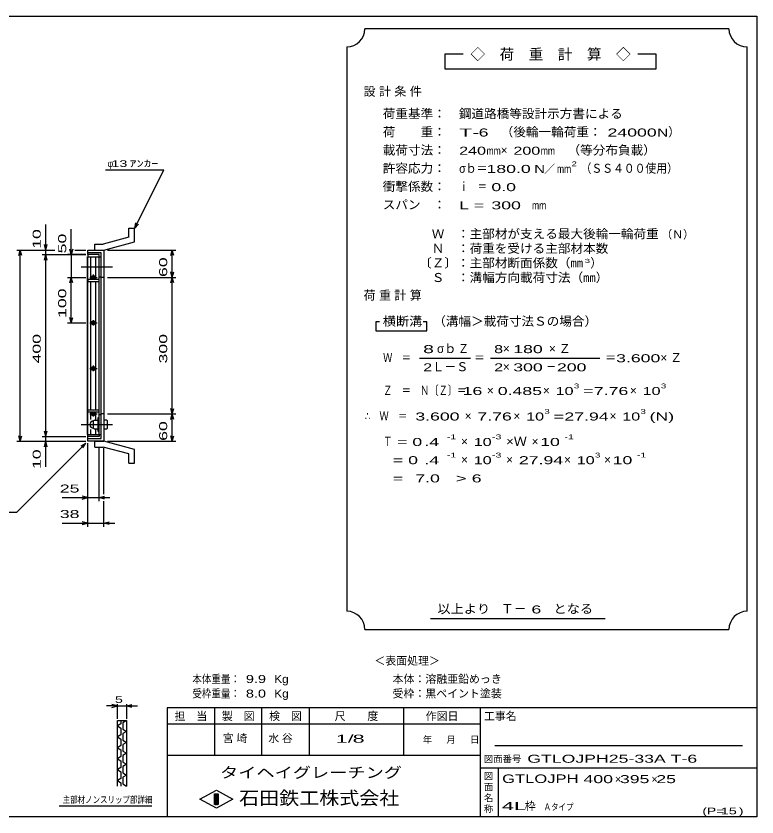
# Model space of a CAD drawing. Units: millimetres, scale not verified. Extents: x -1456 to 1385, y -1026 to 843.
# Drawn here: x -243 to 1385, y -917 to 843 of the extents above; entities that cross this region are included whole.
import ezdxf
from ezdxf.enums import TextEntityAlignment as Align

# ---------------------------------------------------------------- set-up
doc = ezdxf.new("R2010")
doc.units = ezdxf.units.MM
doc.header["$LTSCALE"] = 8
doc.linetypes.add('CHAIN', pattern=[18.5, 12, -1.5, 3.5, -1.5])
for name, color, linetype, lineweight in [('0_2', 150, 'Continuous', 25), ('16', 3, 'Continuous', 25), ('19', 6, 'Continuous', 25), ('22', 4, 'Continuous', 25), ('24', 2, 'Continuous', 25), ('32', 4, 'Continuous', 25)]:
    doc.layers.add(name, color=color, linetype=linetype, lineweight=lineweight)
doc.styles.add('ベクトル', font='')
doc.styles.get('ベクトル').set_extended_font_data('ベクトル')

msp = doc.modelspace()

# ---------------------------------------------------------------- linework, layer by layer
at = {"layer": '0_2'}
for p, q in [((-1383.2, 842.8), (1384.8, 842.8)), ((1384.8, 842.8), (1384.8, -917.2)), ((1384.8, -677.2), (88.8, -677.2)), ((88.8, -677.2), (88.8, -917.2)), ((192.8, -677.2), (192.8, -781.2)), ((296.8, -781.2), (296.8, -677.2)), ((400.8, -677.2), (400.8, -781.2)), ((608.8, -781.2), (608.8, -677.2)), ((776.8, -677.2), (776.8, -917.2)), ((776.8, -713.2), (88.8, -713.2)), ((1352.8, -761.2), (808.8, -761.2)), ((88.8, -781.2), (776.8, -781.2)), ((776.8, -809.2), (1384.8, -809.2)), ((816.8, -917.2), (816.8, -809.2)), ((160.8, -878), (196.8, -858)), ((196.8, -858), (232.8, -878)), ((196.8, -898), (160.8, -878)), ((192.8, -866), (200.8, -866)), ((192.8, -890), (192.8, -866)), ((192.8, -866), (194.4, -866)), ((194.4, -866), (194.4, -890)), ((196, -890), (196, -866)), ((196, -866), (197.6, -866)), ((232.8, -878), (196.8, -898)), ((197.6, -866), (197.6, -890)), ((199.2, -890), (199.2, -866)), ((199.2, -866), (200.8, -866)), ((200.8, -866), (200.8, -890)), ((200.8, -866), (200.8, -890)), ((200.8, -890), (192.8, -890)), ((194.4, -890), (196, -890)), ((197.6, -890), (199.2, -890)), ((1384.8, -917.2), (-1383.2, -917.2))]:
    msp.add_line(p, q, dxfattribs=at)
at = {"layer": '16'}
for p, q in [((-61, 318.5), (-86, 318.5)), ((-86, 318.5), (-86, 314)), ((-61, 314), (-61, 318.5)), ((-86.7, -77), (-86.7, 314)), ((-86.7, 314), (-86, 314)), ((-86, 314), (-61, 314)), ((-86, -77), (-86, 314)), ((-86, 314), (-61, 314)), ((-79, 264), (-79, 314)), ((-68, 264), (-68, 314)), ((-61, -77), (-61, 314)), ((-61, 314), (-56.5, 314)), ((-56.5, 270), (-56.5, 314)), ((-81.5, 268.5), (-65.5, 268.5)), ((-75.5, 271.5), (-71.5, 271.5)), ((-75.5, 265.5), (-71.5, 265.5)), ((-73.5, 264), (-73.5, 274.5)), ((-61, 270), (-56.5, 270)), ((-86, 264), (-86, 259.5)), ((-61, 264), (-86, 264)), ((-86, 259.5), (-61, 259.5)), ((-79, -22.5), (-79, 259.5)), ((-68, -22.5), (-68, 259.5)), ((-61, 259.5), (-61, 264)), ((-81.5, 168.5), (-65.5, 168.5)), ((-75.5, 171.5), (-71.5, 171.5)), ((-75.5, 165.5), (-71.5, 165.5)), ((-73.5, 162.5), (-73.5, 174.5)), ((-75.5, 71.5), (-71.5, 71.5)), ((-73.5, 62.5), (-73.5, 74.5)), ((-81.5, 68.5), (-65.5, 68.5)), ((-75.5, 65.5), (-71.5, 65.5)), ((-86, -27), (-86, -22.5)), ((-86, -22.5), (-61, -22.5)), ((-86, -27), (-61, -27)), ((-81.5, -31.5), (-65.5, -31.5)), ((-79, -44), (-79, -27)), ((-75.5, -28.5), (-71.5, -28.5)), ((-75.5, -34.5), (-71.5, -34.5)), ((-73.5, -37.5), (-73.5, -27)), ((-68, -44), (-68, -27)), ((-61, -27), (-61, -22.5)), ((-61, -33), (-56.5, -33)), ((-56.5, -77), (-56.5, -33)), ((-71.8, -45.5), (-73.3, -47)), ((-73.3, -63), (-73.3, -47)), ((-71.8, -45.5), (-64.8, -45.5)), ((-63.3, -47), (-64.8, -45.5)), ((-63.3, -70.5), (-63.3, -39.5)), ((-63.3, -39.5), (-61, -39.5)), ((-61, -70.5), (-61, -39.5)), ((-79, -77), (-79, -66)), ((-71.8, -55), (-73.3, -53.5)), ((-71.8, -55), (-73.3, -56.5)), ((-73.3, -63), (-71.8, -64.5)), ((-71.8, -55), (-64.8, -55)), ((-71.8, -64.5), (-64.8, -64.5)), ((-68, -77), (-68, -66)), ((-64.8, -55), (-63.3, -53.5)), ((-63.3, -56.5), (-64.8, -55)), ((-64.8, -64.5), (-63.3, -63)), ((-86.7, -77), (-86, -77)), ((-86, -77), (-61, -77)), ((-86, -81.5), (-86, -77)), ((-86, -77), (-61, -77)), ((-61, -81.5), (-86, -81.5)), ((-63.3, -70.5), (-61, -70.5)), ((-61, -77), (-61, -81.5)), ((-61, -77), (-56.5, -77))]:
    msp.add_line(p, q, dxfattribs=at)
at = {"layer": '16', "linetype": 'CHAIN'}
for p, q in [((-100.6, 292), (-31.6, 292)), ((-100.6, -55), (-31.6, -55))]:
    msp.add_line(p, q, dxfattribs=at)
at = {"layer": '16'}
for centre, radius, start, end in [((-75.5, 268.5), 3, 90, 270), ((-73.5, 268.5), 4, 46.6, 133.4), ((-73.5, 268.5), 4, 226.6, 313.4), ((-71.5, 268.5), 3, 270, 90), ((-75.5, 168.5), 3, 90, 270), ((-73.5, 168.5), 4, 46.6, 133.4), ((-73.5, 168.5), 4, 226.6, 313.4), ((-71.5, 168.5), 3, 270, 90), ((-75.5, 68.5), 3, 90, 270), ((-73.5, 68.5), 4, 46.6, 133.4), ((-71.5, 68.5), 3, 270, 90), ((-73.5, 68.5), 4, 226.6, 313.4), ((-75.5, -31.5), 3, 90, 270), ((-73.5, -31.5), 4, 46.6, 133.4), ((-73.5, -31.5), 4, 226.6, 313.4), ((-71.5, -31.5), 3, 270, 90), ((-73.3, -55), 8, 90, 270)]:
    msp.add_arc(centre, radius, start, end, dxfattribs=at)
at = {"layer": '19'}
for p, q in [((4.11, 376.62), (17.11, 376.62)), ((4.11, 356.6), (4.11, 376.62)), ((17.11, 346.62), (17.11, 376.62)), ((4.11, 356.6), (-52.22, 341.51)), ((-70.51, 341.51), (-52.22, 341.51)), ((-70.51, 328.51), (-70.51, 341.51)), ((-50.5, 328.5), (17.11, 346.62)), ((-86, 318.5), (-86, 328.5)), ((-86, 328.5), (-50.5, 328.5)), ((-56.5, 322.5), (-86, 322.5)), ((-70.5, 328.5), (-50.5, 328.5)), ((-56.5, -85.5), (-56.5, 322.5)), ((-50.5, 328.5), (-50.5, -91.5)), ((-50.5, 268.5), (-56.5, 268.5)), ((-50.5, -31.5), (-56.5, -31.5)), ((-44, -45.5), (-50.5, -45.5)), ((-50.5, -45.5), (-50.5, -64.5)), ((-42.5, -47), (-44, -45.5)), ((-42.5, -63), (-42.5, -47)), ((-50.5, -55), (-44, -55)), ((-50.5, -64.5), (-44, -64.5)), ((-42.5, -53.5), (-44, -55)), ((-44, -55), (-42.5, -56.5)), ((-44, -64.5), (-42.5, -63)), ((-86, -91.5), (-86, -81.5)), ((-86, -85.5), (-56.5, -85.5)), ((-50.5, -91.5), (-86, -91.5)), ((-70.51, -104.51), (-70.51, -91.51)), ((-70.51, -104.51), (-52.22, -104.51)), ((-70.5, -91.5), (-50.5, -91.5)), ((4.11, -119.6), (-52.22, -104.51)), ((17.11, -109.62), (-50.5, -91.5)), ((4.11, -139.62), (4.11, -119.6)), ((17.11, -139.62), (17.11, -109.62)), ((4.11, -139.62), (17.11, -139.62))]:
    msp.add_line(p, q, dxfattribs=at)
at = {"layer": '22'}
for p, q in [((-46.5, 504.5), (81.5, 504.5)), ((17.5, 376.5), (81.5, 504.5)), ((17.5, 376.5), (19.9, 388.18)), ((-178, 328.5), (-178, 384.5)), ((-122, 318.5), (-122, 374.5)), ((17.5, 376.5), (25.5, 385.3)), ((-178, 328.5), (-181.2, 340.5)), ((-178, 328.5), (-174.8, 340.5)), ((-242, 328.5), (-158, 328.5)), ((-237.2, 316.5), (-234, 328.5)), ((-230.8, 316.5), (-234, 328.5)), ((-234, -91.5), (-234, 328.5)), ((-186, 328.5), (-158, 328.5)), ((-186, 318.5), (-90, 318.5)), ((-181.2, 306.5), (-178, 318.5)), ((-178, 318.5), (-178, 328.5)), ((-174.8, 306.5), (-178, 318.5)), ((-178, -81.5), (-178, 318.5)), ((-90, 318.5), (-130, 318.5)), ((-122, 318.5), (-125.2, 330.5)), ((-118.8, 330.5), (-122, 318.5)), ((-122, 318.5), (-122, 268.5)), ((-114, 328.5), (-90, 328.5)), ((-114, 328.5), (-90, 328.5)), ((-42.5, 328.5), (107.9, 328.5)), ((96.7, 316.5), (99.9, 328.5)), ((103.1, 316.5), (99.9, 328.5)), ((99.9, 268.5), (99.9, 328.5)), ((-130, 268.5), (-90, 268.5)), ((-125.2, 256.5), (-122, 268.5)), ((-118.8, 256.5), (-122, 268.5)), ((-122, 168.5), (-122, 268.5)), ((-42.5, 268.5), (107.9, 268.5)), ((99.9, 268.5), (96.7, 280.5)), ((96.7, 256.5), (99.9, 268.5)), ((99.9, 268.5), (103.1, 280.5)), ((103.1, 256.5), (99.9, 268.5)), ((99.9, -31.5), (99.9, 268.5)), ((-122, 168.5), (-125.2, 180.5)), ((-122, 168.5), (-118.8, 180.5)), ((-130, 168.5), (-90, 168.5)), ((-42.5, -31.5), (107.9, -31.5)), ((99.9, -31.5), (96.7, -19.5)), ((96.7, -43.5), (99.9, -31.5)), ((99.9, -31.5), (103.1, -19.5)), ((103.1, -43.5), (99.9, -31.5)), ((99.9, -91.5), (99.9, -31.5)), ((-178, -81.5), (-181.2, -69.5)), ((-178, -81.5), (-174.8, -69.5)), ((-234, -91.5), (-237.2, -79.5)), ((-234, -91.5), (-230.8, -79.5)), ((-186, -81.5), (-90, -81.5)), ((-178, -91.5), (-178, -81.5)), ((99.9, -91.5), (96.7, -79.5)), ((99.9, -91.5), (103.1, -79.5)), ((-242, -91.5), (-90, -91.5)), ((-242, -247.5), (-90, -95.5)), ((-186, -91.5), (-90, -91.5)), ((-181.2, -103.5), (-178, -91.5)), ((-174.8, -103.5), (-178, -91.5)), ((-178, -147.5), (-178, -91.5)), ((-100.4, -101.9), (-90, -95.5)), ((-96.4, -105.9), (-90, -95.5)), ((-86, -223.5), (-86, -95.5)), ((-86, -279.5), (-86, -95.5)), ((-42.5, -91.5), (107.9, -91.5)), ((-61, -223.5), (-61, -106.9)), ((-50.5, -207.5), (-50.5, -106.9)), ((-142, -215.5), (-86, -215.5)), ((-86, -215.5), (-98, -212.3)), ((-98, -218.7), (-86, -215.5)), ((-86, -215.5), (-61, -215.5)), ((-61, -215.5), (-49, -212.3)), ((-49, -218.7), (-61, -215.5)), ((-61, -215.5), (-37, -215.5)), ((-50.5, -279.5), (-50.5, -223.5)), ((-402, -247.5), (-242, -247.5)), ((-142, -271.5), (-86, -271.5)), ((-86, -271.5), (-98, -268.3)), ((-98, -274.7), (-86, -271.5)), ((-86, -271.5), (-50.5, -271.5)), ((-50.5, -271.5), (-38.5, -268.3)), ((-38.5, -274.7), (-50.5, -271.5)), ((-50.5, -271.5), (-26.5, -271.5))]:
    msp.add_line(p, q, dxfattribs=at)
at = {"layer": '24', "color": 4}
for p, q in [((1323.2, 814.8), (523.2, 814.8)), ((483.2, 774.8), (483.2, -465.2)), ((1363.2, -465.2), (1363.2, 774.8)), ((739.2, 758.8), (699.2, 758.8)), ((699.2, 758.8), (699.2, 726.8)), ((1163.2, 758.8), (1123.2, 758.8)), ((1163.2, 726.8), (1163.2, 758.8)), ((699.2, 726.8), (1163.2, 726.8)), ((555.2, 170.8), (547.2, 170.8)), ((547.2, 170.8), (547.2, 150.8)), ((659.2, 170.8), (651.2, 170.8)), ((659.2, 150.8), (659.2, 170.8)), ((547.2, 150.8), (659.2, 150.8)), ((643.2, 90.8), (755.2, 90.8)), ((799.2, 90.8), (1039.2, 90.8)), ((667.2, -481.2), (1051.2, -481.2)), ((523.2, -505.2), (1323.2, -505.2))]:
    msp.add_line(p, q, dxfattribs=at)
for centre, start, end in [((483.2, 814.8), 270, 0), ((1363.2, 814.8), 180, 270), ((483.2, -505.2), 0, 90), ((1363.2, -505.2), 90, 180)]:
    msp.add_arc(centre, 40, start, end, dxfattribs=at)
at = {"layer": '32'}
for p, q in [((-20.8, -673.2), (-44.8, -673.2)), ((-20.8, -673.2), (-32.8, -670)), ((-32.8, -676.4), (-20.8, -673.2)), ((-20.8, -701.2), (-20.8, -669.2)), ((-20.8, -673.2), (-0.8, -673.2)), ((-0.8, -669.2), (-0.8, -701.2)), ((-0.8, -673.2), (11.2, -670)), ((11.2, -676.4), (-0.8, -673.2)), ((-0.8, -673.2), (23.2, -673.2)), ((-20.8, -705.2), (-0.8, -705.2)), ((-20.8, -849.2), (-20.8, -705.2)), ((-12.8, -712.4), (-20.8, -717.2)), ((-20.8, -717.2), (-12.8, -722)), ((-12.8, -705.2), (-12.8, -712.4)), ((-0.8, -705.2), (-8.8, -710)), ((-8.8, -710), (-8.8, -724.4)), ((-0.8, -705.2), (-0.8, -849.2)), ((-12.8, -736.4), (-20.8, -741.2)), ((-12.8, -722), (-12.8, -736.4)), ((-8.8, -724.4), (-0.8, -729.2)), ((-0.8, -729.2), (-8.8, -734)), ((-8.8, -734), (-8.8, -748.4)), ((-20.8, -741.2), (-12.8, -746)), ((-12.8, -746), (-12.8, -760.4)), ((-8.8, -748.4), (-0.8, -753.2)), ((-0.8, -753.2), (-8.8, -758)), ((-12.8, -760.4), (-20.8, -765.2)), ((-20.8, -765.2), (-12.8, -770)), ((-12.8, -770), (-12.8, -784.4)), ((-8.8, -758), (-8.8, -772.4)), ((-8.8, -772.4), (-0.8, -777.2)), ((-12.8, -784.4), (-20.8, -789.2)), ((-20.8, -789.2), (-12.8, -794)), ((-0.8, -777.2), (-8.8, -782)), ((-8.8, -782), (-8.8, -796.4)), ((-12.8, -808.4), (-20.8, -813.2)), ((-12.8, -794), (-12.8, -808.4)), ((-8.8, -796.4), (-0.8, -801.2)), ((-0.8, -801.2), (-8.8, -806)), ((-8.8, -806), (-8.8, -820.4)), ((-20.8, -813.2), (-12.8, -818)), ((-12.8, -818), (-12.8, -832.4)), ((-8.8, -820.4), (-0.8, -825.2)), ((-0.8, -825.2), (-8.8, -830)), ((-12.8, -832.4), (-20.8, -837.2)), ((-20.8, -837.2), (-12.8, -842)), ((-12.8, -842), (-12.8, -849.2)), ((-8.8, -830), (-8.8, -844.4)), ((-8.8, -844.4), (-0.8, -849.2)), ((55.2, -893.2), (-148.8, -893.2))]:
    msp.add_line(p, q, dxfattribs=at)

# ---------------------------------------------------------------- texts
at = {"layer": '0_2', "style": 'ベクトル'}
for s, height, p in [('担\u3000当', 17.6, (104.8, -695.6)), ('製\u3000図', 17.6, (208.8, -695.6)), ('検\u3000図', 17.6, (312.8, -695.6)), ('尺\u3000\u3000度', 17.6, (456.8, -695.6)), ('作図日', 17.6, (656.8, -695.6)), ('工事名', 17.6, (784.8, -695.6)), ('年', 14.66, (650.4, -747.2)), ('月', 14.66, (702.4, -747.2)), ('日', 14.66, (754.4, -747.2)), ('図面番号', 14.66, (784.8, -789.6)), ('図', 14.66, (784.8, -827.2)), ('面', 14.66, (784.8, -851.2)), ('名', 14.66, (784.8, -875.2)), ('称', 14.66, (784.8, -899.2))]:
    msp.add_text(s, height=height, dxfattribs=at).set_placement(p, align=Align.MIDDLE_LEFT)
at = {"layer": '0_2', "color": 222, "style": 'ベクトル'}
for s, height, width, p in [('タイヘイグレーチング', 23.46, 1.25, (204.8, -819.6)), ('石田鉄工株式会社', 29.33, 1.1, (246.8, -875.6))]:
    msp.add_text(s, height=height, dxfattribs=dict(at, width=width)).set_placement(p, align=Align.MIDDLE_LEFT)
at = {"layer": '22', "color": 2, "style": 'ベクトル'}
for s, height, p in [('φ', 14.66, (-42.5, 518.5)), ('＜表面処理＞', 17.6, (544, -574)), ('本体：', 17.6, (584, -614)), ('溶融亜鉛めっき', 17.6, (656, -614)), ('受枠：', 17.6, (584, -646)), ('黒ペイント塗装', 17.6, (656, -646)), ('×', 17.6, (1072.8, -834)), ('×', 17.6, (1152.8, -834)), ('枠', 17.6, (874.4, -893.2))]:
    msp.add_text(s, height=height, dxfattribs=at).set_placement(p, align=Align.MIDDLE_LEFT)
for s, height, width, p in [(' 13 ', 14.66, 1.6, (-42.5, 518.5)), ('ｱﾝｶｰ', 14.66, 1.6, (5.5, 518.5)), (' 25 ', 17.6, 1.65, (-158, -195.5)), (' 38 ', 17.6, 1.65, (-158, -251.5)), ('本体重量：', 17.6, 0.85, (144, -614)), ('  9.9', 17.6, 1.35, (244, -614)), ('Kg', 17.6, 1.1, (324, -614)), ('受枠重量：', 17.6, 0.85, (144, -646)), ('  8.0', 17.6, 1.35, (244, -646)), ('Kg', 17.6, 1.1, (324, -646)), ('1/', 17.6, 2, (459.2, -745.2)), (' 8 ', 17.6, 2, (483.2, -745.2)), ('GTLOJPH25-33A T-6               ', 17.6, 1.65, (880, -789.2)), ('GTLOJPH', 18.77, 1.45, (824.8, -833.2)), (' 400 ', 17.6, 1.65, (992.8, -834)), (' 395 ', 17.6, 1.65, (1072.8, -834)), (' 25 ', 17.6, 1.65, (1152.8, -834)), ('4L', 17.6, 2.05, (824, -893.2)), ('Ａタイプ', 14.66, 0.8, (916, -895.2)), ('(P=', 14.66, 1.55, (1264.8, -904)), (' 15 ', 14.66, 1.6, (1296.8, -904)), (')', 14.66, 1.6, (1344.8, -904))]:
    msp.add_text(s, height=height, dxfattribs=dict(at, width=width)).set_placement(p, align=Align.MIDDLE_LEFT)
at = {"layer": '22', "color": 2, "style": 'ベクトル', "width": 1.65}
for s, p in [(' 10 ', (-198, 320.5)), (' 50 ', (-142, 310.5)), (' 60 ', (79.9, 258.5)), (' 100 ', (-142, 168.5)), (' 400 ', (-198, 68.5)), (' 300 ', (79.9, 68.5)), (' 60 ', (79.9, -101.5)), (' 10 ', (-198, -163.5))]:
    msp.add_text(s, height=17.6, rotation=90, dxfattribs=at).set_placement(p, align=Align.MIDDLE_LEFT)
at = {"layer": '22', "color": 2, "char_height": 17.6, "attachment_point": 4, "style": 'ベクトル'}
for s, insert in [('\\T1.25;宮崎\u3000', (210.8, -745.2)), ('\\T1.25;水谷\u3000', (310.8, -745.2))]:
    msp.add_mtext(s, dxfattribs=dict(at, insert=insert))
at = {"layer": '24', "style": 'ベクトル'}
for s, height, p in [('◇\u3000荷\u3000重\u3000計\u3000算\u3000◇', 23.46, (755.2, 758.8)), ('）', 19.35, (1189.6, 588)), ('×', 19.35, (821.6, 548)), ('／', 17.6, (917.2, 506.8)), ('（Ｎ）', 17.6, (1174.4, 362.8)), ('）', 19.35, (1018.4, 300)), ('σｂ', 19.35, (681.6, 112)), ('×', 19.35, (826.4, 112)), ('Ｌ－Ｓ', 19.35, (671.2, 72)), ('×', 19.35, (826.4, 72)), ('×', 19.35, (791.2, 20)), ('×', 19.35, (914.4, 20)), ('×', 19.35, (1105.6, 20)), ('×', 19.35, (742.4, -36)), ('×', 19.35, (849.6, -36)), ('×', 19.35, (1060.8, -36)), ('×', 19.35, (734.4, -92)), ('×', 19.35, (889.6, -92)), ('×', 19.35, (734.4, -132)), ('×', 19.35, (833.6, -132)), ('×', 19.35, (960.8, -132)), ('×', 19.35, (1048.8, -132)), ('Ｔ－', 20.53, (822.4, -459.2))]:
    msp.add_text(s, height=height, dxfattribs=at).set_placement(p, align=Align.MIDDLE_LEFT)
for s, height, width, p in [('荷重基準：\u3000', 19.35, 1.05, (562.4, 628)), ('鋼道路橋等設計示方書による', 19.35, 1.05, (729.6, 628)), ('荷\u3000\u3000重：\u3000', 19.35, 1.05, (562.4, 588)), ('（後輪一輪荷重：', 19.35, 1.05, (821.6, 588)), ('T-', 17.6, 2, (730.4, 586.8)), (' 6 ', 17.6, 1.65, (762.4, 586.8)), (' 24000', 17.6, 1.65, (1045.6, 586.8)), ('N', 17.6, 1.4, (1165.6, 586.8)), ('載荷寸法：\u3000', 19.35, 1.05, (562.4, 548)), ('240', 17.6, 1.5, (730.4, 546.8)), ('mm', 17.6, 0.8, (790.4, 546.8)), ('200', 17.6, 1.5, (849.6, 546.8)), ('mm', 17.6, 0.8, (909.6, 546.8)), ('\u3000（等分布負載）', 19.35, 1.05, (940.8, 548)), ('許容応力：\u3000', 19.35, 1.05, (562.4, 508)), ('σｂ＝', 19.35, 0.9, (730.4, 508)), ('180.0', 17.6, 1.65, (790.4, 506.8)), ('N', 17.6, 1.4, (895.2, 506.8)), ('mm', 17.6, 0.8, (945.2, 506.8)), ('2', 10.56, 1.5, (977.2, 518)), ('（ＳＳ４００使用）', 19.35, 0.9, (997.2, 508)), ('衝撃係数：\u3000', 19.35, 1.05, (562.4, 468)), ('ｉ\u3000＝', 19.35, 0.75, (730.4, 468)), (' 0.0', 17.6, 1.65, (790.4, 466.8)), ('スパン\u3000：\u3000', 19.35, 1.05, (562.4, 428)), ('L =', 17.6, 1.65, (730.4, 426.8)), (' 300 ', 17.6, 1.65, (790.4, 426.8)), ('mm', 17.6, 0.8, (890.4, 426.8)), ('\u3000Ｗ\u3000：主部材が支える最大後輪一輪荷重', 19.35, 1.05, (642.4, 364)), ('\u3000Ｎ\u3000：荷重を受ける主部材本数', 19.35, 1.05, (642.4, 332)), ('〔Ｚ〕：主部材断面係数（㎜', 19.35, 1.05, (642.4, 300)), ('3', 8.8, 1.8, (1006.4, 304.8)), ('\u3000Ｓ\u3000：溝幅方向載荷寸法（㎜）', 19.35, 1.05, (642.4, 268)), ('横断溝', 19.35, 1.1, (562.4, 172)), ('\u3000（溝幅＞載荷寸法Ｓの場合）', 19.35, 1.05, (645.6, 172)), ('8', 17.6, 1.8, (651.2, 110.8)), ('Ｚ', 19.35, 0.9, (728, 112)), ('8', 17.6, 1.5, (807.2, 110.8)), (' 180 ', 17.6, 1.65, (838.4, 110.8)), ('Ｗ\u3000＝', 19.35, 0.75, (563.2, 92)), ('＝', 19.35, 0.9, (763.2, 92)), ('＝', 19.35, 0.9, (1051.2, 92)), ('3.600', 17.6, 1.65, (1075.2, 90.8)), ('2', 17.6, 1.5, (651.2, 70.8)), ('2', 17.6, 1.5, (807.2, 70.8)), (' 300 ', 17.6, 1.65, (838.4, 70.8)), ('－', 19.35, 0.75, (922.4, 72)), (' 200 ', 17.6, 1.65, (934.4, 70.8)), ('3', 10.56, 1.5, (982.4, 30)), ('3', 10.56, 1.5, (1173.6, 30)), ('Ｚ\u3000＝\u3000Ｎ〔Ｚ〕＝', 19.35, 0.75, (563.2, 20)), (' 16 ', 17.6, 1.65, (727.2, 18.8)), ('0.485', 17.6, 1.65, (815.2, 18.8)), ('10', 17.6, 1.5, (942.4, 18.8)), ('=', 17.6, 1.7, (1002.4, 18.8)), ('7.76', 17.6, 1.65, (1026.4, 18.8)), ('10', 17.6, 1.5, (1133.6, 18.8)), ('∴\u3000Ｗ\u3000＝', 19.35, 0.75, (523.2, -36)), (' 3.600', 17.6, 1.65, (623.2, -37.2)), ('7.76', 17.6, 1.65, (770.4, -37.2)), ('10', 17.6, 1.5, (877.6, -37.2)), ('3', 10.56, 1.5, (917.6, -26)), ('=', 17.6, 1.7, (937.6, -37.2)), ('27.94', 17.6, 1.65, (961.6, -37.2)), ('10', 17.6, 1.5, (1088.8, -37.2)), ('3', 10.56, 1.5, (1128.8, -26)), ('(N)', 17.6, 1.65, (1148.8, -37.2)), ('Ｔ', 19.35, 0.75, (563.2, -92)), (' = 0', 17.6, 1.65, (583.2, -93.2)), (' .4 ', 17.6, 1.65, (643.2, -93.2)), ('-1', 10.56, 1.65, (703.2, -82)), ('10', 17.6, 1.5, (762.4, -93.2)), ('-3', 10.56, 1.65, (802.4, -82)), ('×Ｗ', 19.35, 1.1, (833.6, -92)), (' 10 ', 17.6, 1.65, (897.6, -93.2)), ('-1', 10.56, 1.65, (961.6, -82)), ('-1', 10.56, 1.65, (703.2, -122)), ('-3', 10.56, 1.65, (802.4, -122)), ('3', 10.56, 1.5, (1028.8, -122)), ('-1', 10.56, 1.65, (1120.8, -122)), ('  = 0', 17.6, 1.65, (563.2, -133.2)), (' .4 ', 17.6, 1.65, (643.2, -133.2)), ('10', 17.6, 1.5, (762.4, -133.2)), ('27.94', 17.6, 1.65, (861.6, -133.2)), ('10', 17.6, 1.5, (988.8, -133.2)), (' 10 ', 17.6, 1.65, (1056.8, -133.2)), ('  =', 17.6, 1.65, (563.2, -173.2)), (' 7.0', 17.6, 1.65, (623.2, -173.2)), ('>', 17.6, 1.7, (723.2, -173.2)), (' 6 ', 17.6, 1.65, (747.2, -173.2)), ('以上より\u3000', 19.35, 1.1, (682.4, -460)), (' 6 ', 17.6, 1.65, (878.4, -461.2)), ('となる', 19.35, 1.1, (937.6, -460))]:
    msp.add_text(s, height=height, dxfattribs=dict(at, width=width)).set_placement(p, align=Align.MIDDLE_LEFT)
at = {"layer": '24', "char_height": 19.35, "attachment_point": 4, "style": 'ベクトル'}
for s, insert in [('\\T1.28;設計条件', (520.4, 676)), ('\\T1.28;荷重計算', (520.4, 228)), ('\\T1.42;×Ｚ', (927.6, 112)), ('\\T1.42;×Ｚ', (1172.4, 92))]:
    msp.add_mtext(s, dxfattribs=dict(at, insert=insert))
at = {"layer": '32', "color": 2, "style": 'ベクトル'}
for s, width, p in [(' 5 ', 1.6, (-34.8, -659.2)), ('主部材ノンスリップ部詳細', 0.8, (-140.8, -879.2))]:
    msp.add_text(s, height=14.66, dxfattribs=dict(at, width=width)).set_placement(p, align=Align.MIDDLE_LEFT)

doc.saveas('drawing.dxf')
